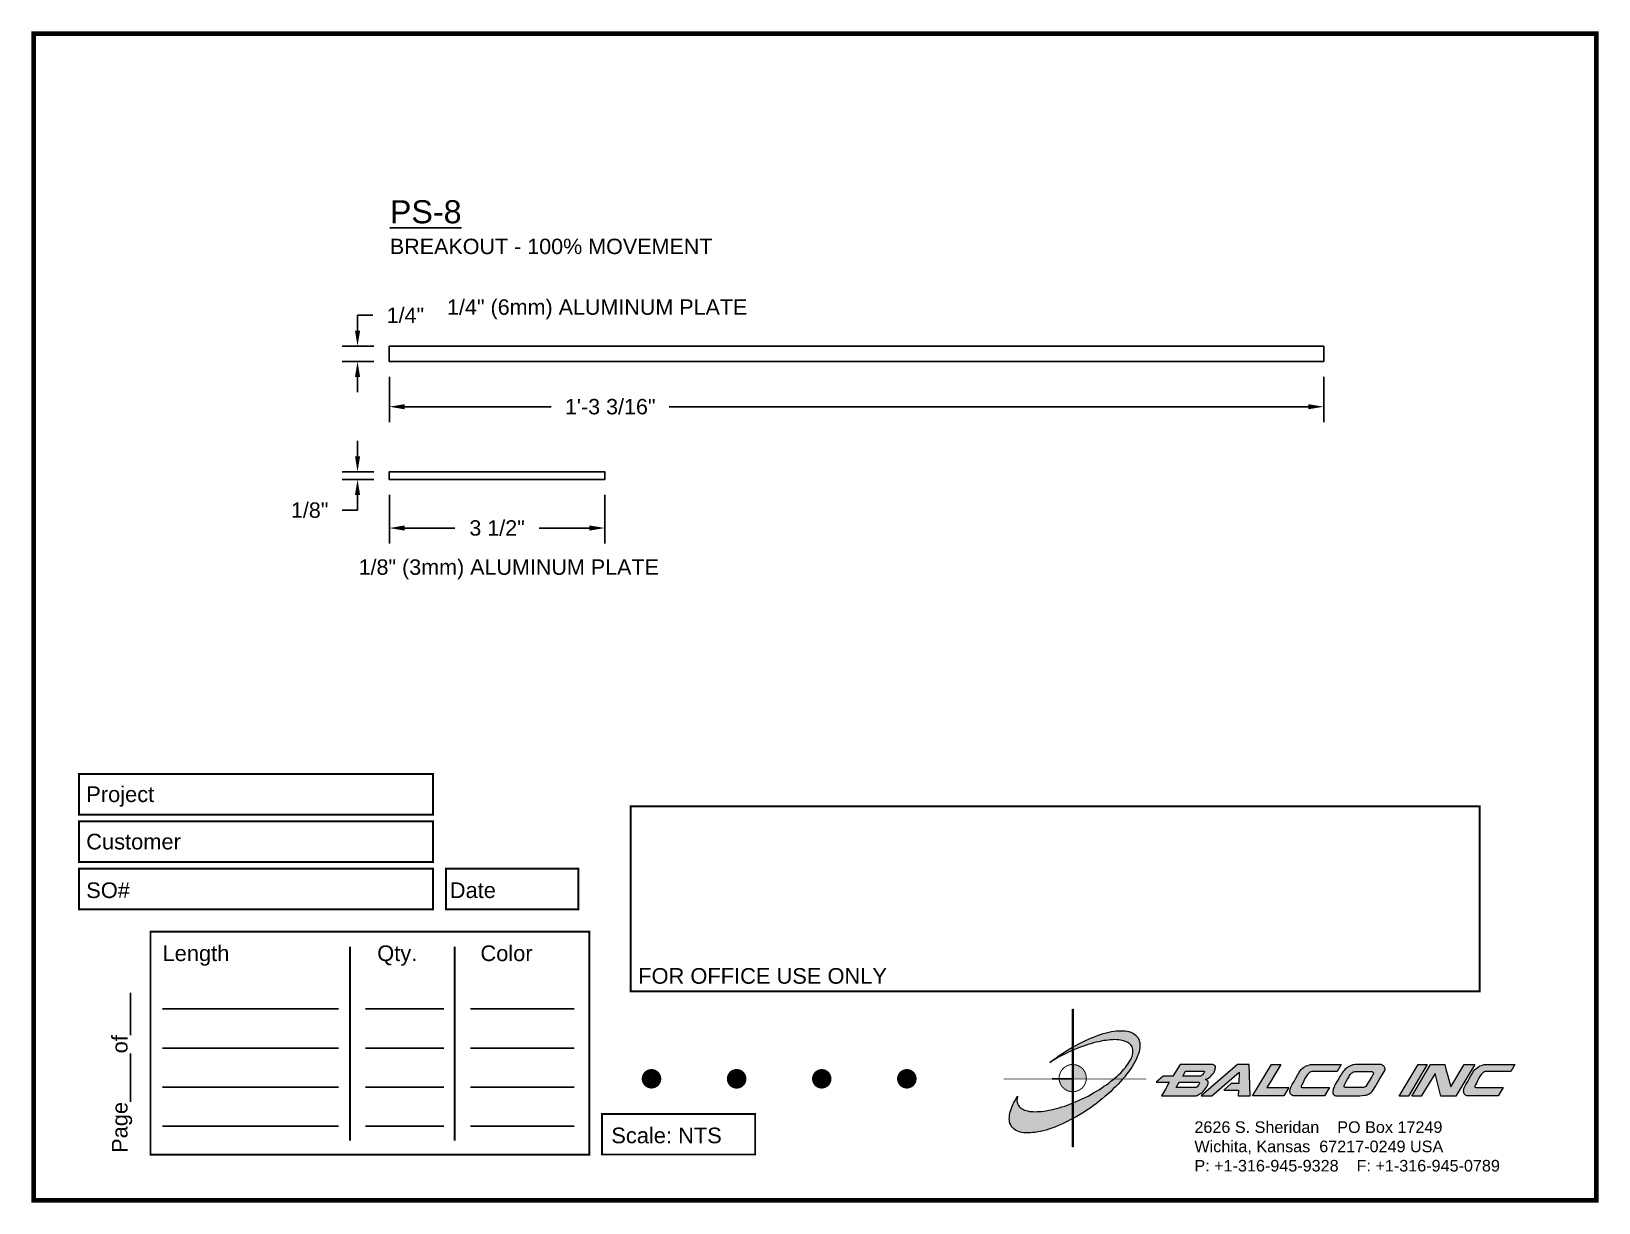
# Paper-space layout 'Breakout' of a CAD drawing. Header units: inches. Extents: x 0 to 10, y 0 to 7.5.
# The model-space entities are those that its viewports show. They can reach past a viewport. Long polylines and large blocks are cut down to what shows.
import ezdxf

# ---------------------------------------------------------------- set-up
doc = ezdxf.new("R2010")
doc.units = ezdxf.units.IN
doc.header["$MEASUREMENT"] = 0
for name, color, linetype in [('Border', 7, 'Continuous'), ('DIMENSIONS', 3, 'Continuous'), ('METALS', 7, 'Continuous'), ('TEXT', 2, 'Continuous')]:
    doc.layers.add(name, color=color, linetype=linetype)
doc.styles.add('ARIAL', font='arial.ttf')
doc.dimstyles.new('Arial', dxfattribs={"dimtxt": 0.25, "dimasz": 0.25, "dimexe": 0.25, "dimexo": 0.25, "dimgap": 0.25, "dimtad": 0, "dimtih": 1, "dimtoh": 1, "dimdec": 4, "dimzin": 3, "dimdsep": 46, "dimlunit": 4, "dimtxsty": 'ARIAL', "dimcen": 0.25, "dimadec": 0, "dimazin": 0, "dimtfac": 1, "dimtdec": 4, "dimtofl": 0, "dimtmove": 0, "dimatfit": 3, "dimfxl": 0, "dimfrac": 2, "dimtolj": 1, "dimtzin": 0, "dimarcsym": 0})

# ---------------------------------------------------------------- blocks, each defined once
blk = doc.blocks.new('CADlogo')
h = blk.add_hatch(color=256)
h.paths.add_polyline_path([(0.918, 1.81), (0.909, 1.81), (0.909, 1.322), (0.918, 1.327)])
h.paths.add_polyline_path([(0.918, 1.285), (0.909, 1.281), (0.909, 1.1), (0.918, 1.1)])
h.paths.add_polyline_path([(0.918, 0.917), (0.909, 0.917), (0.909, 0.762), (0.909, 0.753), (0.91, 0.753), (0.918, 0.753)])
h.paths.add_polyline_path([(0.918, 1.091), (0.918, 1.1), (0.91, 1.1), (0.909, 1.1), (0.909, 0.917), (0.918, 0.917), (0.918, 0.919), (0.915, 0.919)])
h.paths.add_polyline_path([(0.918, 0.412), (0.909, 0.407), (0.909, 0.049), (0.918, 0.049)])
h.paths.add_polyline_path([(0.918, 0.753), (0.909, 0.753), (0.909, 0.606), (0.918, 0.609)])
h.paths.add_polyline_path([(0.918, 0.609), (0.909, 0.606), (0.909, 0.407), (0.918, 0.412)])
h.paths.add_polyline_path([(0.918, 1.327), (0.909, 1.322), (0.909, 1.281), (0.918, 1.285)])
h = blk.add_hatch(color=175)
h.paths.add_polyline_path([(0.574, 0.51), (0.543, 0.506), (0.514, 0.502), (0.487, 0.499), (0.459, 0.499), (0.432, 0.497), (0.406, 0.499), (0.382, 0.5), (0.36, 0.502), (0.338, 0.508), (0.318, 0.511), (0.298, 0.519), (0.282, 0.526), (0.265, 0.533), (0.252, 0.543), (0.24, 0.553), (0.234, 0.559), (0.229, 0.564), (0.22, 0.577), (0.212, 0.592), (0.205, 0.607), (0.203, 0.616), (0.201, 0.627), (0.199, 0.643), (0.201, 0.66), (0.201, 0.671), (0.205, 0.682), (0.207, 0.694), (0.19, 0.667), (0.176, 0.641), (0.161, 0.616), (0.148, 0.59), (0.137, 0.566), (0.128, 0.543), (0.119, 0.519), (0.113, 0.495), (0.108, 0.473), (0.104, 0.451), (0.103, 0.44), (0.103, 0.429), (0.101, 0.409), (0.103, 0.391), (0.104, 0.38), (0.106, 0.371), (0.11, 0.352), (0.115, 0.336), (0.124, 0.318), (0.13, 0.31), (0.135, 0.301), (0.143, 0.294), (0.15, 0.286), (0.165, 0.274), (0.181, 0.263), (0.199, 0.254), (0.22, 0.244), (0.242, 0.237), (0.263, 0.232), (0.289, 0.228), (0.315, 0.226), (0.342, 0.226), (0.371, 0.226), (0.402, 0.23), (0.434, 0.233), (0.467, 0.239), (0.499, 0.246), (0.534, 0.254), (0.571, 0.263), (0.606, 0.275), (0.644, 0.286), (0.682, 0.301), (0.721, 0.318), (0.759, 0.334), (0.799, 0.352), (0.841, 0.371), (0.882, 0.393), (0.909, 0.407), (0.909, 0.606), (0.884, 0.596), (0.847, 0.583), (0.81, 0.57), (0.774, 0.559), (0.739, 0.548), (0.704, 0.537), (0.671, 0.53), (0.638, 0.522), (0.606, 0.515)])
h.paths.add_polyline_path([(1.18, 0.738), (1.109, 0.698), (1.034, 0.661), (0.957, 0.627), (0.918, 0.609), (0.918, 0.412), (0.924, 0.414), (0.964, 0.438), (1.006, 0.462), (1.05, 0.489), (1.092, 0.517), (1.134, 0.544), (1.174, 0.574), (1.215, 0.603), (1.253, 0.634), (1.291, 0.663), (1.328, 0.694), (1.365, 0.725), (1.399, 0.757), (1.432, 0.788), (1.463, 0.819), (1.494, 0.85), (1.524, 0.883), (1.554, 0.917), (1.44, 0.917), (1.429, 0.908), (1.401, 0.886), (1.374, 0.864), (1.343, 0.842), (1.312, 0.822), (1.28, 0.8), (1.248, 0.778), (1.215, 0.758)])
h.paths.add_polyline_path([(1.769, 1.382), (1.767, 1.393), (1.763, 1.404), (1.758, 1.422), (1.749, 1.441), (1.743, 1.45), (1.738, 1.457), (1.73, 1.464), (1.725, 1.472), (1.709, 1.485), (1.692, 1.496), (1.674, 1.506), (1.654, 1.514), (1.632, 1.521), (1.61, 1.527), (1.584, 1.53), (1.559, 1.532), (1.531, 1.532), (1.502, 1.532), (1.471, 1.53), (1.44, 1.527), (1.407, 1.521), (1.374, 1.514), (1.339, 1.505), (1.304, 1.496), (1.268, 1.485), (1.229, 1.472), (1.191, 1.457), (1.152, 1.442), (1.114, 1.426), (1.074, 1.408), (1.034, 1.388), (0.991, 1.367), (0.951, 1.346), (0.918, 1.327), (0.918, 1.285), (0.926, 1.289), (0.964, 1.305), (1.001, 1.32), (1.037, 1.333), (1.074, 1.346), (1.109, 1.356), (1.143, 1.367), (1.178, 1.378), (1.213, 1.386), (1.246, 1.393), (1.277, 1.4), (1.31, 1.406), (1.339, 1.41), (1.368, 1.413), (1.398, 1.417), (1.425, 1.417), (1.452, 1.419), (1.476, 1.417), (1.502, 1.415), (1.524, 1.413), (1.546, 1.408), (1.566, 1.404), (1.584, 1.397), (1.602, 1.389), (1.617, 1.382), (1.632, 1.373), (1.644, 1.362), (1.65, 1.356), (1.655, 1.351), (1.665, 1.338), (1.672, 1.325), (1.677, 1.309), (1.681, 1.294), (1.683, 1.278), (1.683, 1.261), (1.683, 1.252), (1.681, 1.243), (1.677, 1.225), (1.672, 1.207), (1.665, 1.186), (1.655, 1.166), (1.644, 1.146), (1.632, 1.126), (1.619, 1.106), (1.602, 1.084), (1.586, 1.062), (1.568, 1.04), (1.548, 1.018), (1.527, 0.996), (1.504, 0.974), (1.48, 0.952), (1.456, 0.93), (1.44, 0.917), (1.554, 0.917), (1.579, 0.945), (1.602, 0.976), (1.626, 1.007), (1.648, 1.038), (1.668, 1.067), (1.687, 1.097), (1.703, 1.128), (1.719, 1.155), (1.732, 1.185), (1.743, 1.212), (1.752, 1.239), (1.758, 1.252), (1.762, 1.265), (1.767, 1.291), (1.771, 1.314), (1.771, 1.327), (1.773, 1.338), (1.771, 1.362), (1.771, 1.373)])
h.paths.add_polyline_path([(0.867, 1.296), (0.825, 1.271), (0.781, 1.243), (0.741, 1.214), (0.701, 1.186), (0.66, 1.157), (0.622, 1.128), (0.675, 1.161), (0.732, 1.194), (0.79, 1.225), (0.82, 1.239), (0.851, 1.254), (0.909, 1.281), (0.909, 1.322)])
h = blk.add_hatch(color=256)
h.paths.add_polyline_path([(1.074, 0.991), (1.07, 1.001), (1.065, 1.011), (1.059, 1.021), (1.053, 1.03), (1.046, 1.038), (1.039, 1.047), (1.031, 1.054), (1.022, 1.062), (1.014, 1.068), (1.004, 1.074), (0.995, 1.08), (0.985, 1.085), (0.975, 1.089), (0.964, 1.093), (0.954, 1.096), (0.943, 1.098), (0.932, 1.099), (0.921, 1.1), (0.918, 1.1), (0.918, 0.917), (0.94, 0.917), (1.086, 0.917), (1.087, 0.927), (1.086, 0.938), (1.085, 0.949), (1.083, 0.96), (1.081, 0.97), (1.078, 0.981)])
h.paths.add_polyline_path([(0.909, 0.917), (0.739, 0.917), (0.74, 0.91), (0.741, 0.899), (0.743, 0.888), (0.746, 0.878), (0.75, 0.867), (0.754, 0.857), (0.758, 0.847), (0.764, 0.837), (0.77, 0.828), (0.776, 0.819), (0.783, 0.811), (0.791, 0.803), (0.799, 0.795), (0.808, 0.788), (0.817, 0.782), (0.826, 0.776), (0.836, 0.771), (0.846, 0.766), (0.856, 0.762), (0.867, 0.759), (0.877, 0.757), (0.888, 0.755), (0.899, 0.753), (0.909, 0.753)])
h.paths.add_polyline_path([(0.918, 1.1), (0.91, 1.1), (0.909, 1.1), (0.909, 0.917), (0.918, 0.917)])
h = blk.add_hatch(color=256)
h.paths.add_polyline_path([(2.148, 0.874), (2.098, 0.784), (2.049, 0.7), (2.484, 0.7), (2.491, 0.702), (2.501, 0.703), (2.508, 0.705), (2.512, 0.707), (2.517, 0.711), (2.532, 0.72), (2.546, 0.729), (2.554, 0.735), (2.563, 0.74), (2.572, 0.747), (2.581, 0.757), (2.59, 0.768), (2.599, 0.777), (2.616, 0.799), (2.623, 0.811), (2.63, 0.822), (2.636, 0.833), (2.641, 0.844), (2.645, 0.855), (2.647, 0.864), (2.647, 0.879), (2.645, 0.883), (2.641, 0.886), (2.638, 0.892), (2.629, 0.899), (2.619, 0.905), (2.612, 0.91), (2.64, 0.921), (2.658, 0.936), (2.669, 0.943), (2.678, 0.95), (2.694, 0.967), (2.702, 0.976), (2.709, 0.985), (2.716, 0.994), (2.722, 1.005), (2.727, 1.014), (2.731, 1.025), (2.735, 1.038), (2.736, 1.049), (2.738, 1.062), (2.738, 1.073), (2.733, 1.082), (2.727, 1.088), (2.72, 1.093), (2.713, 1.097), (2.704, 1.099), (2.694, 1.1), (2.685, 1.102), (2.674, 1.102), (2.285, 1.102), (2.195, 0.952), (2.069, 0.952), (1.981, 0.874)])
h.paths.add_polyline_path([(2.274, 0.874), (2.53, 0.874), (2.534, 0.865), (2.532, 0.852), (2.524, 0.841), (2.515, 0.828), (2.505, 0.815), (2.493, 0.81), (2.49, 0.808), (2.235, 0.808)], flags=16)
h.paths.add_polyline_path([(2.321, 0.952), (2.356, 1.014), (2.587, 1.014), (2.592, 1.014), (2.597, 1.014), (2.597, 1.003), (2.59, 0.991), (2.583, 0.98), (2.569, 0.966), (2.555, 0.958), (2.546, 0.952), (2.535, 0.952)], flags=16)
h.paths.add_polyline_path([(3.04, 1.002), (3.036, 0.859), (2.941, 0.859), (2.844, 0.773), (3.031, 0.773), (3.027, 0.7), (3.181, 0.7), (3.168, 1.102), (3.02, 1.102), (2.557, 0.7), (2.694, 0.7)])
h.paths.add_polyline_path([(3.214, 0.7), (3.611, 0.7), (3.675, 0.808), (3.397, 0.808), (3.441, 0.881), (3.483, 0.952), (3.574, 1.102), (3.454, 1.102)])
h.paths.add_polyline_path([(3.788, 0.965), (3.766, 0.927), (3.743, 0.885), (3.721, 0.846), (3.71, 0.83), (3.702, 0.811), (3.697, 0.795), (3.693, 0.778), (3.691, 0.769), (3.691, 0.76), (3.691, 0.749), (3.693, 0.74), (3.7, 0.727), (3.708, 0.716), (3.711, 0.714), (3.724, 0.705), (3.733, 0.702), (3.744, 0.702), (3.757, 0.7), (3.774, 0.7), (4.134, 0.7), (4.196, 0.808), (3.854, 0.808), (3.841, 0.808), (3.833, 0.816), (3.836, 0.826), (3.843, 0.841), (3.856, 0.864), (3.869, 0.892), (3.883, 0.921), (3.898, 0.949), (3.914, 0.972), (3.924, 0.983), (3.931, 0.992), (3.943, 1.002), (3.954, 1.008), (3.969, 1.011), (4.297, 1.011), (4.346, 1.102), (4.238, 1.102), (4.15, 1.102), (4.075, 1.1), (3.997, 1.102), (3.982, 1.1), (3.968, 1.1), (3.955, 1.099), (3.942, 1.097), (3.92, 1.089), (3.9, 1.082), (3.889, 1.078), (3.88, 1.073), (3.863, 1.062), (3.849, 1.049), (3.834, 1.035), (3.821, 1.018), (3.81, 1.002), (3.799, 0.983)])
h.paths.add_polyline_path([(4.509, 1.097), (4.496, 1.095), (4.485, 1.093), (4.476, 1.089), (4.465, 1.086), (4.447, 1.077), (4.43, 1.066), (4.421, 1.06), (4.414, 1.055), (4.399, 1.04), (4.386, 1.025), (4.372, 1.011), (4.361, 0.994), (4.35, 0.976), (4.337, 0.96), (4.317, 0.923), (4.297, 0.888), (4.275, 0.855), (4.26, 0.828), (4.255, 0.813), (4.247, 0.799), (4.244, 0.784), (4.242, 0.777), (4.24, 0.769), (4.238, 0.753), (4.238, 0.735), (4.246, 0.722), (4.251, 0.714), (4.253, 0.713), (4.257, 0.711), (4.262, 0.705), (4.269, 0.703), (4.278, 0.702), (4.289, 0.7), (4.564, 0.7), (4.571, 0.7), (4.584, 0.702), (4.613, 0.703), (4.648, 0.707), (4.664, 0.709), (4.677, 0.713), (4.686, 0.716), (4.694, 0.722), (4.705, 0.727), (4.717, 0.735), (4.73, 0.744), (4.741, 0.755), (4.752, 0.769), (4.781, 0.815), (4.833, 0.903), (4.906, 1.025), (4.908, 1.035), (4.908, 1.046), (4.906, 1.051), (4.906, 1.057), (4.9, 1.069), (4.893, 1.08), (4.889, 1.082), (4.888, 1.086), (4.88, 1.089), (4.873, 1.093), (4.866, 1.097), (4.856, 1.1), (4.846, 1.1), (4.844, 1.1), (4.73, 1.1), (4.626, 1.1), (4.58, 1.1), (4.542, 1.099), (4.524, 1.099)])
h.paths.add_polyline_path([(4.527, 1.011), (4.54, 1.011), (4.745, 1.011), (4.752, 1.003), (4.758, 0.998), (4.758, 0.985), (4.756, 0.98), (4.754, 0.974), (4.749, 0.965), (4.743, 0.956), (4.734, 0.941), (4.663, 0.821), (4.648, 0.812), (4.639, 0.81), (4.633, 0.808), (4.622, 0.808), (4.61, 0.808), (4.416, 0.808), (4.398, 0.808), (4.39, 0.813), (4.387, 0.813), (4.385, 0.819), (4.378, 0.825), (4.385, 0.832), (4.408, 0.877), (4.428, 0.914), (4.447, 0.945), (4.454, 0.96), (4.461, 0.971), (4.474, 0.986), (4.487, 0.996), (4.496, 1.002), (4.508, 1.009), (4.516, 1.009)], flags=16)
h.paths.add_polyline_path([(5.089, 0.698), (5.206, 0.698), (5.445, 1.1), (5.33, 1.099)])
h.paths.add_polyline_path([(5.489, 1.099), (5.252, 0.698), (5.37, 0.698), (5.548, 0.987), (5.621, 0.698), (5.811, 0.698), (6.055, 1.099), (5.919, 1.1), (5.749, 0.817), (5.709, 0.954), (5.691, 1.024), (5.672, 1.099)])
h.paths.add_polyline_path([(6.086, 1.06), (6.069, 1.047), (6.056, 1.035), (6.044, 1.018), (6.031, 1.002), (6.02, 0.983), (6.009, 0.965), (5.987, 0.925), (5.965, 0.885), (5.941, 0.846), (5.932, 0.828), (5.923, 0.811), (5.917, 0.795), (5.914, 0.778), (5.912, 0.769), (5.912, 0.758), (5.914, 0.749), (5.916, 0.738), (5.921, 0.725), (5.928, 0.716), (5.936, 0.709), (5.945, 0.705), (5.954, 0.702), (5.965, 0.7), (5.98, 0.7), (5.994, 0.7), (6.355, 0.7), (6.419, 0.806), (6.073, 0.806), (6.056, 0.811), (6.056, 0.821), (6.056, 0.826), (6.064, 0.841), (6.077, 0.864), (6.089, 0.892), (6.104, 0.919), (6.119, 0.947), (6.135, 0.972), (6.144, 0.983), (6.153, 0.992), (6.163, 1), (6.166, 1.003), (6.172, 1.005), (6.178, 1.008), (6.19, 1.011), (6.517, 1.011), (6.569, 1.1), (6.459, 1.102), (6.373, 1.1), (6.296, 1.1), (6.217, 1.1), (6.203, 1.1), (6.19, 1.099), (6.175, 1.099), (6.164, 1.095), (6.141, 1.089), (6.12, 1.082), (6.111, 1.077), (6.102, 1.073)])
blk.add_hatch(color=256).paths.add_polyline_path([(0.918, 0.609), (0.909, 0.606), (0.909, 0.407), (0.918, 0.412)])
for q in [(0.65, 0.917), (0.909, 0.648)]:
    blk.add_line((0.909, 0.917), q)
at = {"color": 7, "lineweight": 0}
for points in [[(0.909, 1.81), (0.918, 1.81), (0.918, 0.049), (0.909, 0.049), (0.909, 1.81)], [(2.738, 1.073), (2.733, 1.082), (2.727, 1.088), (2.72, 1.093), (2.713, 1.097), (2.704, 1.099), (2.694, 1.1), (2.685, 1.102), (2.674, 1.102), (2.285, 1.102), (2.195, 0.952), (2.069, 0.952), (1.981, 0.874), (2.148, 0.874), (2.098, 0.784), (2.049, 0.7), (2.484, 0.7), (2.491, 0.702), (2.501, 0.703), (2.508, 0.705), (2.512, 0.707), (2.517, 0.711), (2.532, 0.72), (2.546, 0.729), (2.554, 0.735), (2.563, 0.74), (2.572, 0.747), (2.581, 0.757), (2.59, 0.768), (2.599, 0.777), (2.616, 0.799), (2.623, 0.811), (2.63, 0.822), (2.636, 0.833), (2.641, 0.844), (2.645, 0.855), (2.647, 0.864), (2.647, 0.874), (2.647, 0.879), (2.645, 0.883), (2.641, 0.886), (2.638, 0.892), (2.629, 0.899), (2.619, 0.905), (2.612, 0.91), (2.64, 0.921), (2.658, 0.936), (2.669, 0.943), (2.678, 0.95), (2.694, 0.967), (2.702, 0.976), (2.709, 0.985), (2.716, 0.994), (2.722, 1.005), (2.727, 1.014), (2.731, 1.025), (2.735, 1.038), (2.736, 1.049), (2.738, 1.062), (2.738, 1.073), (2.738, 1.073)], [(2.587, 0.985), (2.583, 0.98), (2.572, 0.969), (2.565, 0.963), (2.555, 0.958), (2.546, 0.952), (2.535, 0.952), (2.321, 0.952), (2.356, 1.014), (2.587, 1.014), (2.592, 1.014), (2.594, 1.014), (2.596, 1.013), (2.597, 1.011), (2.597, 1.005), (2.596, 1), (2.59, 0.991), (2.587, 0.985), (2.587, 0.985)], [(3.027, 0.7), (3.181, 0.7), (3.168, 1.102), (3.02, 1.102), (2.557, 0.7), (2.694, 0.7), (3.04, 1.002), (3.036, 0.859), (3.038, 0.859), (2.941, 0.859), (2.844, 0.773), (3.031, 0.773), (3.027, 0.7), (3.027, 0.7)], [(3.214, 0.7), (3.454, 1.102), (3.574, 1.102), (3.483, 0.952), (3.441, 0.881), (3.397, 0.808), (3.675, 0.808), (3.611, 0.7), (3.214, 0.7), (3.214, 0.7)], [(3.969, 1.011), (3.96, 1.009), (3.955, 1.007), (3.949, 1.005), (3.946, 1.003), (3.94, 1), (3.931, 0.992), (3.924, 0.983), (3.914, 0.972), (3.898, 0.949), (3.883, 0.921), (3.869, 0.892), (3.856, 0.864), (3.843, 0.841), (3.836, 0.826), (3.834, 0.821), (3.834, 0.817), (3.836, 0.813), (3.839, 0.81), (3.847, 0.808), (3.854, 0.808), (4.196, 0.808), (4.134, 0.7), (3.774, 0.7), (3.757, 0.7), (3.744, 0.702), (3.733, 0.702), (3.724, 0.705), (3.715, 0.711), (3.711, 0.713), (3.708, 0.716), (3.7, 0.727), (3.693, 0.74), (3.691, 0.749), (3.691, 0.76), (3.691, 0.769), (3.693, 0.778), (3.697, 0.795), (3.702, 0.811), (3.71, 0.83), (3.721, 0.846), (3.743, 0.885), (3.766, 0.927), (3.788, 0.965), (3.799, 0.983), (3.81, 1.002), (3.821, 1.018), (3.834, 1.035), (3.849, 1.049), (3.863, 1.062), (3.88, 1.073), (3.889, 1.078), (3.9, 1.082), (3.92, 1.089), (3.942, 1.097), (3.955, 1.099), (3.968, 1.1), (3.982, 1.1), (3.997, 1.102), (4.075, 1.1), (4.15, 1.102), (4.238, 1.102), (4.346, 1.102), (4.297, 1.011), (3.969, 1.011), (3.969, 1.011)], [(4.846, 1.1), (4.844, 1.1), (4.73, 1.1), (4.626, 1.1), (4.58, 1.1), (4.542, 1.099), (4.524, 1.099), (4.509, 1.097), (4.496, 1.095), (4.485, 1.093), (4.476, 1.089), (4.465, 1.086), (4.447, 1.077), (4.43, 1.066), (4.421, 1.06), (4.414, 1.055), (4.399, 1.04), (4.386, 1.025), (4.372, 1.011), (4.361, 0.994), (4.35, 0.976), (4.337, 0.96), (4.317, 0.923), (4.297, 0.888), (4.275, 0.855), (4.26, 0.828), (4.255, 0.813), (4.247, 0.799), (4.244, 0.784), (4.242, 0.777), (4.24, 0.769), (4.238, 0.753), (4.238, 0.735), (4.246, 0.722), (4.251, 0.714), (4.253, 0.713), (4.257, 0.711), (4.262, 0.705), (4.269, 0.703), (4.278, 0.702), (4.289, 0.7), (4.564, 0.7), (4.571, 0.7), (4.584, 0.702), (4.613, 0.703), (4.648, 0.707), (4.664, 0.709), (4.677, 0.713), (4.686, 0.716), (4.694, 0.722), (4.705, 0.727), (4.717, 0.735), (4.73, 0.744), (4.741, 0.755), (4.752, 0.769), (4.781, 0.815), (4.833, 0.903), (4.906, 1.025), (4.908, 1.035), (4.908, 1.046), (4.906, 1.051), (4.906, 1.057), (4.9, 1.069), (4.897, 1.075), (4.893, 1.08), (4.889, 1.082), (4.888, 1.086), (4.88, 1.089), (4.873, 1.093), (4.866, 1.097), (4.856, 1.1), (4.846, 1.1), (4.846, 1.1)], [(4.734, 0.941), (4.663, 0.821), (4.653, 0.815), (4.646, 0.811), (4.639, 0.81), (4.633, 0.808), (4.622, 0.808), (4.61, 0.808), (4.416, 0.808), (4.403, 0.808), (4.396, 0.81), (4.39, 0.813), (4.388, 0.813), (4.386, 0.815), (4.385, 0.819), (4.383, 0.821), (4.383, 0.826), (4.383, 0.83), (4.385, 0.832), (4.408, 0.877), (4.428, 0.914), (4.447, 0.945), (4.454, 0.96), (4.461, 0.971), (4.471, 0.982), (4.478, 0.989), (4.487, 0.996), (4.496, 1.002), (4.505, 1.007), (4.511, 1.009), (4.516, 1.009), (4.527, 1.011), (4.54, 1.011), (4.743, 1.011), (4.749, 1.007), (4.752, 1.003), (4.756, 1), (4.758, 0.994), (4.758, 0.985), (4.756, 0.98), (4.754, 0.974), (4.749, 0.965), (4.743, 0.956), (4.734, 0.941), (4.734, 0.941)], [(5.089, 0.698), (5.33, 1.099), (5.445, 1.1), (5.206, 0.698), (5.091, 0.698), (5.089, 0.698), (5.089, 0.698)], [(5.811, 0.698), (5.621, 0.698), (5.548, 0.987), (5.37, 0.698), (5.252, 0.698), (5.489, 1.099), (5.672, 1.099), (5.691, 1.024), (5.709, 0.954), (5.749, 0.817), (5.919, 1.1), (6.055, 1.099), (5.811, 0.698), (5.811, 0.698)], [(6.19, 1.011), (6.181, 1.009), (6.175, 1.007), (6.172, 1.005), (6.166, 1.003), (6.163, 1), (6.153, 0.992), (6.144, 0.983), (6.135, 0.972), (6.119, 0.947), (6.104, 0.919), (6.089, 0.892), (6.077, 0.864), (6.064, 0.841), (6.056, 0.826), (6.056, 0.821), (6.056, 0.815), (6.058, 0.811), (6.062, 0.81), (6.067, 0.808), (6.077, 0.806), (6.419, 0.806), (6.355, 0.7), (5.994, 0.7), (5.98, 0.7), (5.965, 0.7), (5.954, 0.702), (5.945, 0.705), (5.936, 0.709), (5.932, 0.713), (5.928, 0.716), (5.921, 0.725), (5.916, 0.738), (5.914, 0.749), (5.912, 0.758), (5.912, 0.769), (5.914, 0.778), (5.917, 0.795), (5.923, 0.811), (5.932, 0.828), (5.941, 0.846), (5.965, 0.885), (5.987, 0.925), (6.009, 0.965), (6.02, 0.983), (6.031, 1.002), (6.044, 1.018), (6.056, 1.035), (6.069, 1.047), (6.086, 1.06), (6.102, 1.073), (6.111, 1.077), (6.12, 1.082), (6.141, 1.089), (6.164, 1.095), (6.175, 1.099), (6.19, 1.099), (6.203, 1.1), (6.217, 1.1), (6.296, 1.1), (6.373, 1.1), (6.459, 1.102), (6.569, 1.1), (6.517, 1.011), (6.19, 1.011), (6.19, 1.011)], [(2.484, 0.808), (2.235, 0.808), (2.274, 0.874), (2.524, 0.874), (2.53, 0.872), (2.532, 0.87), (2.533, 0.866), (2.533, 0.863), (2.532, 0.852), (2.524, 0.841), (2.515, 0.828), (2.506, 0.817), (2.501, 0.813), (2.493, 0.81), (2.49, 0.808), (2.486, 0.808), (2.484, 0.808), (2.484, 0.808)]]:
    blk.add_lwpolyline(points, dxfattribs=at)
at = {"color": 175, "lineweight": 0}
blk.add_lwpolyline([(1.758, 1.422), (1.763, 1.404), (1.767, 1.393), (1.769, 1.382), (1.771, 1.373), (1.771, 1.362), (1.773, 1.338), (1.771, 1.327), (1.771, 1.314), (1.767, 1.291), (1.762, 1.265), (1.758, 1.252), (1.752, 1.239), (1.743, 1.212), (1.732, 1.185), (1.719, 1.155), (1.703, 1.128), (1.687, 1.097), (1.668, 1.067), (1.648, 1.038), (1.626, 1.007), (1.602, 0.976), (1.579, 0.945), (1.551, 0.914), (1.524, 0.883), (1.494, 0.85), (1.463, 0.819), (1.432, 0.788), (1.399, 0.757), (1.365, 0.725), (1.328, 0.694), (1.291, 0.663), (1.253, 0.634), (1.215, 0.603), (1.174, 0.574), (1.134, 0.544), (1.092, 0.517), (1.05, 0.489), (1.006, 0.462), (0.964, 0.438), (0.924, 0.414), (0.882, 0.393), (0.841, 0.371), (0.799, 0.352), (0.759, 0.334), (0.721, 0.318), (0.682, 0.301), (0.644, 0.286), (0.606, 0.275), (0.571, 0.263), (0.534, 0.254), (0.499, 0.246), (0.467, 0.239), (0.434, 0.233), (0.402, 0.23), (0.371, 0.226), (0.342, 0.226), (0.315, 0.226), (0.289, 0.228), (0.263, 0.232), (0.242, 0.237), (0.22, 0.244), (0.199, 0.254), (0.181, 0.263), (0.165, 0.274), (0.15, 0.286), (0.143, 0.294), (0.135, 0.301), (0.13, 0.31), (0.124, 0.318), (0.115, 0.336), (0.11, 0.352), (0.106, 0.371), (0.104, 0.38), (0.103, 0.391), (0.101, 0.409), (0.103, 0.429), (0.103, 0.44), (0.104, 0.451), (0.108, 0.473), (0.113, 0.495), (0.119, 0.519), (0.128, 0.543), (0.137, 0.566), (0.148, 0.59), (0.161, 0.616), (0.176, 0.641), (0.19, 0.667), (0.207, 0.694), (0.205, 0.682), (0.201, 0.671), (0.201, 0.66), (0.199, 0.649), (0.199, 0.638), (0.201, 0.627), (0.203, 0.616), (0.205, 0.607), (0.212, 0.592), (0.22, 0.577), (0.229, 0.564), (0.234, 0.559), (0.24, 0.553), (0.252, 0.543), (0.265, 0.533), (0.282, 0.526), (0.298, 0.519), (0.318, 0.511), (0.338, 0.508), (0.36, 0.502), (0.382, 0.5), (0.406, 0.499), (0.432, 0.497), (0.459, 0.499), (0.487, 0.499), (0.514, 0.502), (0.543, 0.506), (0.574, 0.51), (0.606, 0.515), (0.638, 0.522), (0.671, 0.53), (0.704, 0.537), (0.739, 0.548), (0.774, 0.559), (0.81, 0.57), (0.847, 0.583), (0.884, 0.596), (0.92, 0.61), (0.957, 0.627), (1.034, 0.661), (1.109, 0.698), (1.18, 0.738), (1.215, 0.758), (1.248, 0.778), (1.28, 0.8), (1.312, 0.822), (1.343, 0.842), (1.374, 0.864), (1.401, 0.886), (1.429, 0.908), (1.456, 0.93), (1.48, 0.952), (1.504, 0.974), (1.527, 0.996), (1.548, 1.018), (1.568, 1.04), (1.586, 1.062), (1.602, 1.084), (1.619, 1.106), (1.632, 1.126), (1.644, 1.146), (1.655, 1.166), (1.665, 1.186), (1.672, 1.207), (1.677, 1.225), (1.681, 1.243), (1.683, 1.252), (1.683, 1.261), (1.683, 1.278), (1.681, 1.294), (1.677, 1.309), (1.672, 1.325), (1.665, 1.338), (1.655, 1.351), (1.65, 1.356), (1.644, 1.362), (1.632, 1.373), (1.617, 1.382), (1.602, 1.389), (1.584, 1.397), (1.566, 1.404), (1.546, 1.408), (1.524, 1.413), (1.502, 1.415), (1.476, 1.417), (1.452, 1.419), (1.425, 1.417), (1.398, 1.417), (1.368, 1.413), (1.339, 1.41), (1.31, 1.406), (1.277, 1.4), (1.246, 1.393), (1.213, 1.386), (1.178, 1.378), (1.143, 1.367), (1.109, 1.356), (1.074, 1.346), (1.037, 1.333), (1.001, 1.32), (0.964, 1.305), (0.926, 1.289), (0.851, 1.254), (0.82, 1.239), (0.79, 1.225), (0.732, 1.194), (0.675, 1.161), (0.622, 1.128), (0.66, 1.157), (0.701, 1.186), (0.741, 1.214), (0.781, 1.243), (0.825, 1.271), (0.867, 1.296), (0.909, 1.322), (0.951, 1.346), (0.991, 1.367), (1.034, 1.388), (1.074, 1.408), (1.114, 1.426), (1.152, 1.442), (1.191, 1.457), (1.229, 1.472), (1.268, 1.485), (1.304, 1.496), (1.339, 1.505), (1.374, 1.514), (1.407, 1.521), (1.44, 1.527), (1.471, 1.53), (1.502, 1.532), (1.531, 1.532), (1.559, 1.532), (1.584, 1.53), (1.61, 1.527), (1.632, 1.521), (1.654, 1.514), (1.674, 1.506), (1.692, 1.496), (1.709, 1.485), (1.725, 1.472), (1.73, 1.464), (1.738, 1.457), (1.743, 1.45), (1.749, 1.441), (1.758, 1.422), (1.758, 1.422)], dxfattribs=at)
at = {"color": 7, "lineweight": 0, "const_width": 0.0128}
blk.add_lwpolyline([(1.087, 0.927), (1.086, 0.938), (1.085, 0.949), (1.083, 0.96), (1.081, 0.97), (1.078, 0.981), (1.074, 0.991), (1.07, 1.001), (1.065, 1.011), (1.059, 1.021), (1.053, 1.03), (1.046, 1.038), (1.039, 1.047), (1.031, 1.054), (1.022, 1.062), (1.014, 1.068), (1.004, 1.074), (0.995, 1.08), (0.985, 1.085), (0.975, 1.089), (0.964, 1.093), (0.954, 1.096), (0.943, 1.098), (0.932, 1.099), (0.921, 1.1), (0.91, 1.1), (0.899, 1.1), (0.888, 1.099), (0.877, 1.097), (0.867, 1.094), (0.856, 1.091), (0.846, 1.087), (0.836, 1.082), (0.826, 1.077), (0.817, 1.071), (0.808, 1.065), (0.799, 1.058), (0.791, 1.05), (0.783, 1.043), (0.776, 1.034), (0.77, 1.025), (0.764, 1.016), (0.758, 1.006), (0.754, 0.996), (0.75, 0.986), (0.746, 0.976), (0.743, 0.965), (0.741, 0.954), (0.74, 0.943), (0.739, 0.932), (0.739, 0.921), (0.74, 0.91), (0.741, 0.899), (0.743, 0.888), (0.746, 0.878), (0.75, 0.867), (0.754, 0.857), (0.758, 0.847), (0.764, 0.837), (0.77, 0.828), (0.776, 0.819), (0.783, 0.811), (0.791, 0.803), (0.799, 0.795), (0.808, 0.788), (0.817, 0.782), (0.826, 0.776), (0.836, 0.771), (0.846, 0.766), (0.856, 0.762), (0.867, 0.759), (0.877, 0.757), (0.888, 0.755), (0.899, 0.753), (0.91, 0.753), (0.921, 0.753), (0.932, 0.754), (0.943, 0.756), (0.954, 0.758), (0.964, 0.761), (0.975, 0.764), (0.985, 0.769), (0.995, 0.773), (1.004, 0.779), (1.014, 0.785), (1.022, 0.792), (1.031, 0.799), (1.039, 0.807), (1.046, 0.815), (1.053, 0.824), (1.059, 0.833), (1.065, 0.842), (1.07, 0.852), (1.074, 0.862), (1.078, 0.872), (1.081, 0.883), (1.083, 0.894), (1.085, 0.905), (1.086, 0.916), (1.087, 0.927)], dxfattribs=at)
at = {"color": 7, "lineweight": 0}
blk.add_lwpolyline([(1.853, 0.917, 0.0091, 0.0091, 0), (0.029, 0.917, 0.00366, 0.00366, 0), (0.029, 0.917, 0.00366, 0.00366, 0)], format="xyseb", dxfattribs=at)
blk = doc.blocks.new('ACADlogo')
blk.add_blockref('CADlogo', (-0.011, 7.152))
blk = doc.blocks.new('ejcnosingdetailsheet')
at = {"layer": 'Border', "color": 253}
for p, q in [((0.823, 1.224), (1.95, 1.224)), ((2.122, 1.224), (2.622, 1.224)), ((2.794, 1.224), (3.457, 1.224)), ((0.823, 0.974), (1.95, 0.974)), ((2.122, 0.974), (2.622, 0.974)), ((2.794, 0.974), (3.457, 0.974)), ((0.823, 0.724), (1.95, 0.724)), ((2.122, 0.724), (2.622, 0.724)), ((2.794, 0.724), (3.457, 0.724)), ((0.823, 0.474), (1.95, 0.474)), ((2.122, 0.474), (2.622, 0.474)), ((2.794, 0.474), (3.457, 0.474))]:
    blk.add_line(p, q, dxfattribs=at)
at = {"layer": 'Border'}
for points, const_width in [([(0, 7.461), (9.993, 7.461), (9.993, 0), (0, 0)], 0.03), ([(0.289, 2.727), (2.554, 2.727), (2.554, 2.467), (0.289, 2.467)], 0.0125), ([(9.247, 1.336), (3.818, 1.336), (3.818, 2.519), (9.247, 2.519)], 0.0125), ([(0.289, 2.423), (2.554, 2.423), (2.554, 2.164), (0.289, 2.164)], 0.0125), ([(0.289, 2.12), (2.554, 2.12), (2.554, 1.86), (0.289, 1.86)], 0.0125), ([(2.636, 1.861), (2.636, 2.12), (3.484, 2.12), (3.484, 1.861)], 0.0125), ([(3.554, 0.292), (0.747, 0.292), (0.747, 1.718), (3.554, 1.718)], 0.0125), ([(3.635, 0.552), (4.614, 0.552), (4.614, 0.293), (3.635, 0.293)], 0.0125)]:
    blk.add_lwpolyline(points, close=True, dxfattribs=dict(at, const_width=const_width))
at = {"layer": 'Border', "const_width": 0.0125}
for points in [[(2.022, 1.623), (2.022, 0.382)], [(2.693, 1.623), (2.693, 0.382)]]:
    blk.add_lwpolyline(points, dxfattribs=at)
at = {"layer": 'Border', "color": 175, "const_width": 0.0625}
for points in [[(3.92, 0.777, 1), (3.982, 0.777, 1)], [(4.464, 0.777, 1), (4.527, 0.777, 1)], [(5.009, 0.777, 1), (5.071, 0.777, 1)], [(5.553, 0.777, 1), (5.615, 0.777, 1)]]:
    blk.add_lwpolyline(points, format="xyb", close=True, dxfattribs=at)
at = {"layer": 'Border', "xscale": 0.5, "yscale": 0.5, "zscale": 0.5}
blk.add_blockref('ACADlogo', (6.194, -3.258), dxfattribs=at)
at = {"layer": 'Border', "style": 'ARIAL'}
for s, p in [('Project', (0.336, 2.547)), ('Customer', (0.336, 2.244)), ('SO#', (0.336, 1.933)), ('Date', (2.661, 1.933)), ('Length', (0.824, 1.53)), ('Qty.', (2.197, 1.53)), ('Color', (2.857, 1.53)), ('FOR OFFICE USE ONLY', (3.866, 1.385)), ('Scale: NTS', (3.694, 0.365))]:
    blk.add_text(s, height=0.1, dxfattribs=at).set_placement(p)
blk.add_text('Page%%u        %%uof%%u       ', height=0.1, rotation=90, dxfattribs=at).set_placement((0.6, 0.303))
at = {"layer": 'Border', "insert": (7.423, 0.505), "char_height": 0.074, "width": 2.3438, "attachment_point": 1, "style": 'ARIAL'}
blk.add_mtext('2626 S. Sheridan    PO Box 17249\\PWichita, Kansas  67217-0249 USA \\PP: +1-316-945-9328    F: +1-316-945-0789', dxfattribs=at)
blk = doc.blocks.new('*D26')
at = {"layer": 'Defpoints', "color": 0}
for p in [(28.58, 5.467), (29.097, 5.467), (29.097, 5.217)]:
    blk.add_point(p, dxfattribs=at)
at = {"layer": 'DIMENSIONS', "color": 0, "lineweight": -2}
for p, q in [((28.58, 5.717), (28.58, 5.967)), ((28.58, 5.967), (28.83, 5.967)), ((28.847, 5.467), (28.33, 5.467)), ((28.847, 5.217), (28.33, 5.217)), ((28.58, 4.967), (28.58, 4.717))]:
    blk.add_line(p, q, dxfattribs=at)
at = {"layer": 'DIMENSIONS', "color": 0}
for points in [[(28.539, 5.717), (28.622, 5.717), (28.58, 5.467)], [(28.539, 4.967), (28.622, 4.967), (28.58, 5.217)]]:
    blk.add_solid(points, dxfattribs=at)
at = {"layer": 'DIMENSIONS', "color": 0, "insert": (29.358, 5.967), "char_height": 0.25, "attachment_point": 5, "style": 'ARIAL'}
blk.add_mtext('\\A1;1/4"', dxfattribs=at)
blk = doc.blocks.new('*D27')
at = {"layer": 'Defpoints', "color": 0}
for p in [(29.097, 3.426), (28.58, 3.301), (29.097, 3.301)]:
    blk.add_point(p, dxfattribs=at)
at = {"layer": 'DIMENSIONS', "color": 0, "lineweight": -2}
for p, q in [((28.58, 3.676), (28.58, 3.926)), ((28.847, 3.426), (28.33, 3.426)), ((28.847, 3.301), (28.33, 3.301)), ((28.58, 2.801), (28.33, 2.801)), ((28.58, 3.051), (28.58, 2.801))]:
    blk.add_line(p, q, dxfattribs=at)
at = {"layer": 'DIMENSIONS', "color": 0}
for points in [[(28.539, 3.676), (28.622, 3.676), (28.58, 3.426)], [(28.539, 3.051), (28.622, 3.051), (28.58, 3.301)]]:
    blk.add_solid(points, dxfattribs=at)
at = {"layer": 'DIMENSIONS', "color": 0, "insert": (27.803, 2.801), "char_height": 0.25, "attachment_point": 5, "style": 'ARIAL'}
blk.add_mtext('\\A1;1/8"', dxfattribs=at)
blk = doc.blocks.new('*D28')
at = {"layer": 'Defpoints', "color": 0}
for p in [(29.097, 5.217), (44.273, 5.217), (44.273, 4.482)]:
    blk.add_point(p, dxfattribs=at)
at = {"layer": 'DIMENSIONS', "color": 0, "lineweight": -2}
for p, q in [((29.097, 4.967), (29.097, 4.232)), ((44.273, 4.967), (44.273, 4.232)), ((29.347, 4.482), (31.726, 4.482)), ((44.023, 4.482), (33.644, 4.482))]:
    blk.add_line(p, q, dxfattribs=at)
at = {"layer": 'DIMENSIONS', "color": 0}
for points in [[(29.347, 4.524), (29.347, 4.441), (29.097, 4.482)], [(44.023, 4.524), (44.023, 4.441), (44.273, 4.482)]]:
    blk.add_solid(points, dxfattribs=at)
at = {"layer": 'DIMENSIONS', "color": 0, "insert": (32.685, 4.482), "char_height": 0.25, "attachment_point": 5, "style": 'ARIAL'}
blk.add_mtext('\\A1;1\'-3 3/16"', dxfattribs=at)
blk = doc.blocks.new('*D29')
at = {"layer": 'Defpoints', "color": 0}
for p in [(29.097, 3.301), (32.597, 3.301), (32.597, 2.512)]:
    blk.add_point(p, dxfattribs=at)
at = {"layer": 'DIMENSIONS', "color": 0, "lineweight": -2}
for p, q in [((29.097, 3.051), (29.097, 2.262)), ((32.597, 3.051), (32.597, 2.262)), ((29.347, 2.512), (30.162, 2.512)), ((32.347, 2.512), (31.532, 2.512))]:
    blk.add_line(p, q, dxfattribs=at)
at = {"layer": 'DIMENSIONS', "color": 0}
for points in [[(29.347, 2.554), (29.347, 2.47), (29.097, 2.512)], [(32.347, 2.554), (32.347, 2.47), (32.597, 2.512)]]:
    blk.add_solid(points, dxfattribs=at)
at = {"layer": 'DIMENSIONS', "color": 0, "insert": (30.847, 2.512), "char_height": 0.25, "attachment_point": 5, "style": 'ARIAL'}
blk.add_mtext('\\A1;3 1/2"', dxfattribs=at)

msp = doc.modelspace()

# ---------------------------------------------------------------- linework, layer by layer
at = {"layer": 'METALS'}
for points in [[(44.2728, 5.46691), (44.2728, 5.21691), (29.09668, 5.21691), (29.09668, 5.46691)], [(29.09668, 3.30061), (32.59668, 3.30061), (32.59668, 3.42561), (29.09668, 3.42561)]]:
    msp.add_lwpolyline(points, close=True, dxfattribs=at)

# ---------------------------------------------------------------- texts
at = {"layer": 'TEXT', "insert": (29.10547, 7.8366), "char_height": 0.375, "width": 5.28125, "attachment_point": 1, "style": 'ARIAL'}
msp.add_mtext('{\\LPS-8\\P\\H0.6667x;\\lBREAKOUT - 100% MOVEMENT}', dxfattribs=at)
at = {"layer": 'TEXT', "char_height": 0.25, "attachment_point": 4, "style": 'ARIAL'}
for s, insert in [('1/4" (6mm) ALUMINUM PLATE', (30.03451, 6.06354)), ('1/8" (3mm) ALUMINUM PLATE', (28.59759, 1.84034))]:
    msp.add_mtext(s, dxfattribs=dict(at, insert=insert))

# ---------------------------------------------------------------- dimensions: what is measured, and where the dimension line sits
at = {"layer": 'DIMENSIONS'}
for base, p1, p2, picture, middle in [((28.58039, 5.46691), (29.09668, 5.21691), (29.09668, 5.46691), '*D26', (29.35793, 5.96691)), ((28.58039, 3.30061), (29.09668, 3.42561), (29.09668, 3.30061), '*D27', (27.80285, 2.80061))]:
    dim = msp.add_linear_dim(base=base, p1=p1, p2=p2, angle=90, dimstyle='Arial', dxfattribs=at)
    dim.commit()
    dim.dimension.update_dxf_attribs({"geometry": picture, "text_midpoint": middle})
dim = msp.add_linear_dim(base=(44.2728, 4.48248), p1=(29.09668, 5.21691), p2=(44.2728, 5.21691), dimstyle='Arial', dxfattribs=at)
dim.commit()
dim.dimension.update_dxf_attribs({"geometry": '*D28', "text_midpoint": (32.68474, 4.48248), "dimtype": 160})
dim = msp.add_linear_dim(base=(32.59668, 2.51205), p1=(29.09668, 3.30061), p2=(32.59668, 3.30061), dimstyle='Arial', dxfattribs=at)
dim.commit()
dim.dimension.update_dxf_attribs({"geometry": '*D29', "text_midpoint": (30.84668, 2.51205)})

psp = doc.layouts.new('Breakout')

# ---------------------------------------------------------------- block references
psp.add_blockref('ejcnosingdetailsheet', (0, 0))

# ---------------------------------------------------------------- viewports
at = {"layer": '0'}
psp.add_viewport(center=(4.997, 3.73), size=(9.993, 7.46055), view_center_point=(36.01156, 1.06625), view_height=18.9479789, dxfattribs=at)

doc.saveas('drawing.dxf')
